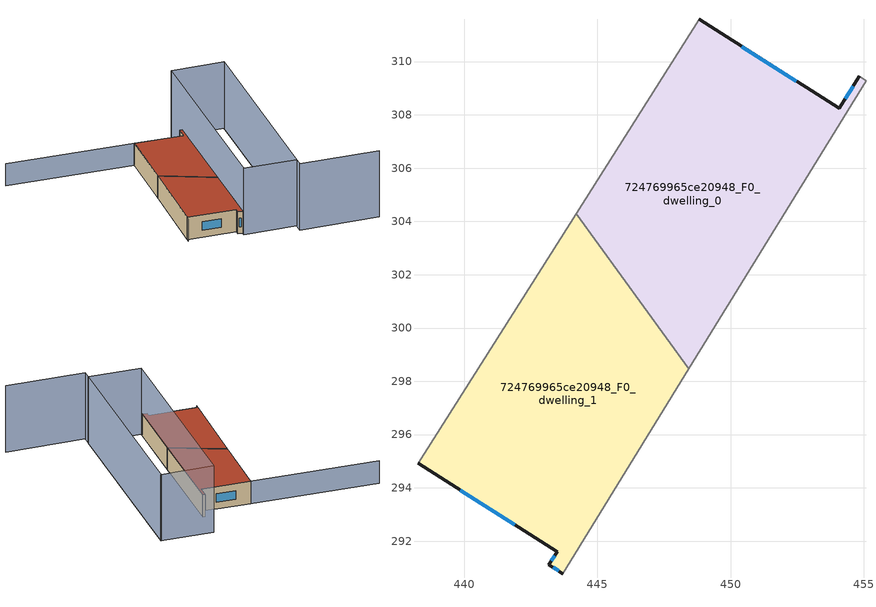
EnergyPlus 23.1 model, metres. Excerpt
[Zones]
724769965ce20948_F0_dwelling_0
 floor ground (EU_floor_Construction): 454.83,309.45 455.08,309.29 448.43,298.48 444.2,304.28 448.82,311.58 454.07,308.25 z0
 wall outside (EU_wall_Construction): 454.83,309.45 454.07,308.25 448.82,311.58 z0:3
 wall adiabatic (EU_wall_Construction): 448.43,298.48 455.08,309.29 454.83,309.45 / 448.82,311.58 444.2,304.28 z0:3
 wall to 724769965ce20948_F0_dwelling_1 (EU_wall_Construction): 444.2,304.28 448.43,298.48 z0:3
 window (EU_Window_Construction): 454.6,309.08 454.3,308.61 / 452.47,309.26 450.42,310.57 z0.91:2.09
 roof outside (EU_roof_Construction): 448.43,298.48 455.08,309.29 454.83,309.45 454.07,308.25 448.82,311.58 444.2,304.28 z3
724769965ce20948_F0_dwelling_1
 floor ground (EU_floor_Construction): 444.2,304.28 448.43,298.48 443.7,290.78 443.18,291.11 443.49,291.6 438.27,294.92 z0
 wall outside (EU_wall_Construction): 438.27,294.92 443.49,291.6 443.18,291.11 443.7,290.78 z0:3
 wall adiabatic (EU_wall_Construction): 444.2,304.28 438.27,294.92 / 443.7,290.78 448.43,298.48 z0:3
 window (EU_Window_Construction): 443.34,291.01 443.54,290.88 / 443.39,291.45 443.27,291.26 / 439.85,293.91 441.9,292.61 z0.91:2.09
 roof outside (EU_roof_Construction): 443.7,290.78 448.43,298.48 444.2,304.28 438.27,294.92 443.49,291.6 443.18,291.11 z3
shading: 435.16,320.27 448.85,311.57 / 448.85,311.57 438.04,294.56 z0:3; 457.16,280.7 448.61,285.96 / 448.61,285.96 462.9,309.19 / 443.49,290.44 457.18,312.7 / 457.18,312.7 462.89,309.18 / 462.89,309.18 449.2,286.92 / 449.2,286.92 443.49,290.44 z0:9
[Building]
EU S2 Campaign: North Axis=0; Terrain=City; Solar Distribution=FullExterior
[Site:Location]
Montreal-Trudeau.Intl.AP: Latitude=45.4667; Longitude=-73.75; Time Zone=-5; Elevation=36
[SizingPeriod:WeatherFileDays]
AnnualSizingPeriod: Begin Month=1; Begin Day of Month=1; End Month=12; End Day of Month=31; Day of Week for Start Day=Monday; Use Weather File Daylight Saving Period=No; Use Weather File Rain and Snow Indicators=No
[MATERIAL]
EU_InternalMass_Material: Roughness=MediumRough; Thickness=0.1; Conductivity=1; Density=1800; Specific Heat=900; Thermal Absorptance=0.9; Solar Absorptance=0.7; Visible Absorptance=0.7
[MATERIAL:NOMASS] Roughness=MediumRough; Thermal Absorptance=0.9; Solar Absorptance=0.7; Visible Absorptance=0.7
Name | Thermal Resistance
EU_wall_NoMass | 2.85309
EU_roof_NoMass | 5.52444
EU_floor_NoMass | 1.91146
[WINDOWMATERIAL:SIMPLEGLAZINGSYSTEM]
EU_Window_SimpleGlazing: UFactor=2.833; Solar Heat Gain Coefficient=0.7; Visible Transmittance=0.7
[CONSTRUCTION]
EU_wall_Construction: EU_wall_NoMass
EU_roof_Construction: EU_roof_NoMass
EU_floor_Construction: EU_floor_NoMass
EU_Window_Construction: EU_Window_SimpleGlazing
EU_InternalMass_Construction: EU_InternalMass_Material
[ZONE] Type=1; Multiplier=1; Ceiling Height=autocalculate; Floor Area=autocalculate; Part of Total Floor Area=Yes
Name | Volume
724769965ce20948_F0_dwelling_0 | 198.393
724769965ce20948_F0_dwelling_1 | 198.378
[INTERNALMASS] Construction=EU_InternalMass_Construction
Name | Zone or ZoneList | Surface Area
724769965ce20948_F0_dwelling_0_EU_InternalMass | 724769965ce20948_F0_dwelling_0 | 66.1284
724769965ce20948_F0_dwelling_1_EU_InternalMass | 724769965ce20948_F0_dwelling_1 | 66.1265
[OTHEREQUIPMENT] Fuel Type=Electricity; Design Level Calculation Method=Watts/Area; Power per Zone Floor Area=1; Fraction Latent=0; Fraction Radiant=0; Fraction Lost=0; Carbon Dioxide Generation Rate=0; EndUse Subcategory=EU_Step8_InternalGains
Name | Zone or ZoneList or Space or SpaceList | Schedule
EU_Step8_InternalGain_724769965ce20948_F0_dwelling_0_f000 | 724769965ce20948_F0_dwelling_0 | EU_Step8_GainSchedule_724769965ce20948_F0_dwelling_0_f000
EU_Step8_InternalGain_724769965ce20948_F0_dwelling_1_f000 | 724769965ce20948_F0_dwelling_1 | EU_Step8_GainSchedule_724769965ce20948_F0_dwelling_1_f000
[ZONEVENTILATION:DESIGNFLOWRATE] Schedule=EU_AlwaysOn; Design Flow Rate Calculation Method=AirChanges/Hour; Air Changes per Hour=0.624851; Ventilation Type=Natural; Fan Pressure Rise=0; Fan Total Efficiency=1; Constant Term Coefficient=1; Temperature Term Coefficient=0; Velocity Term Coefficient=0; Velocity Squared Term Coefficient=0; Minimum Indoor Temperature=-100; Maximum Indoor Temperature=100; Delta Temperature=-100; Minimum Outdoor Temperature=-100; Maximum Outdoor Temperature=100; Maximum Wind Speed=40
Name | Zone or ZoneList or Space or SpaceList
EU_ConstantAir_724769965ce20948_F0_dwelling_0 | 724769965ce20948_F0_dwelling_0
EU_ConstantAir_724769965ce20948_F0_dwelling_1 | 724769965ce20948_F0_dwelling_1
[HVACTEMPLATE:THERMOSTAT] Constant Heating Setpoint=20; Constant Cooling Setpoint=50
EU_HeatOnly_724769965ce20948_F0_dwelling_0; EU_HeatOnly_724769965ce20948_F0_dwelling_1
[HVACTEMPLATE:ZONE:IDEALLOADSAIRSYSTEM] System Availability Schedule=EU_AlwaysOn; Maximum Heating Supply Air Temperature=50; Minimum Cooling Supply Air Temperature=13; Maximum Heating Supply Air Humidity Ratio=0.0156; Minimum Cooling Supply Air Humidity Ratio=0.0077; Heating Limit=NoLimit; Cooling Limit=NoLimit; Heating Availability Schedule=EU_AlwaysOn; Cooling Availability Schedule=EU_CoolingOff; Dehumidification Control Type=ConstantSensibleHeatRatio; Cooling Sensible Heat Ratio=0.7; Dehumidification Setpoint=60; Humidification Control Type=None; Humidification Setpoint=30; Outdoor Air Method=None; Outdoor Air Flow Rate per Person=0.00944; Outdoor Air Flow Rate per Zone Floor Area=0; Outdoor Air Flow Rate per Zone=0; Demand Controlled Ventilation Type=None; Outdoor Air Economizer Type=NoEconomizer; Heat Recovery Type=None; Sensible Heat Recovery Effectiveness=0.7; Latent Heat Recovery Effectiveness=0.65
Name | Template Thermostat
724769965ce20948_F0_dwelling_0 | EU_HeatOnly_724769965ce20948_F0_dwelling_0
724769965ce20948_F0_dwelling_1 | EU_HeatOnly_724769965ce20948_F0_dwelling_1
[SIZING:ZONE] Zone Cooling Design Supply Air Temperature Input Method=SupplyAirTemperature; Zone Cooling Design Supply Air Temperature=13; Zone Heating Design Supply Air Temperature Input Method=SupplyAirTemperature; Zone Heating Design Supply Air Temperature=50; Zone Cooling Design Supply Air Humidity Ratio=0.008; Zone Heating Design Supply Air Humidity Ratio=0.008; Cooling Design Air Flow Method=DesignDay; Cooling Design Air Flow Rate=0; Cooling Minimum Air Flow per Zone Floor Area=0.000762; Cooling Minimum Air Flow=0; Cooling Minimum Air Flow Fraction=0.2; Heating Design Air Flow Method=DesignDay; Heating Design Air Flow Rate=0; Heating Maximum Air Flow per Zone Floor Area=0.002032; Heating Maximum Air Flow=0.141576; Heating Maximum Air Flow Fraction=0.3; Account for Dedicated Outdoor Air System=No; Dedicated Outdoor Air System Control Strategy=NeutralSupplyAir; Dedicated Outdoor Air Low Setpoint Temperature for Design=autosize; Dedicated Outdoor Air High Setpoint Temperature for Design=autosize; Zone Load Sizing Method=Sensible Load Only No Latent Load; Zone Latent Cooling Design Supply Air Humidity Ratio Input Method=HumidityRatioDifference; Zone Cooling Design Supply Air Humidity Ratio Difference=0.005; Zone Latent Heating Design Supply Air Humidity Ratio Input Method=HumidityRatioDifference; Zone Humidification Design Supply Air Humidity Ratio Difference=0.005
724769965ce20948_F0_dwelling_0; 724769965ce20948_F0_dwelling_1
[SCHEDULE:CONSTANT]
Name | Hourly Value
EU_AlwaysOn | 1
EU_CoolingOff | 0
[SCHEDULE:FILE] Column Number=1; Rows to Skip at Top=0; Number of Hours of Data=8760; Column Separator=Comma; Interpolate to Timestep=No; Minutes per Item=60; Adjust Schedule for Daylight Savings=Yes
Name | File
EU_Step8_GainSchedule_724769965ce20948_F0_dwelling_0_f000 | ../../schedules/724769965ce20948/724769965ce20948_F0_dwelling_0_f000_gain.csv
EU_Step8_GainSchedule_724769965ce20948_F0_dwelling_1_f000 | ../../schedules/724769965ce20948/724769965ce20948_F0_dwelling_1_f000_gain.csv
